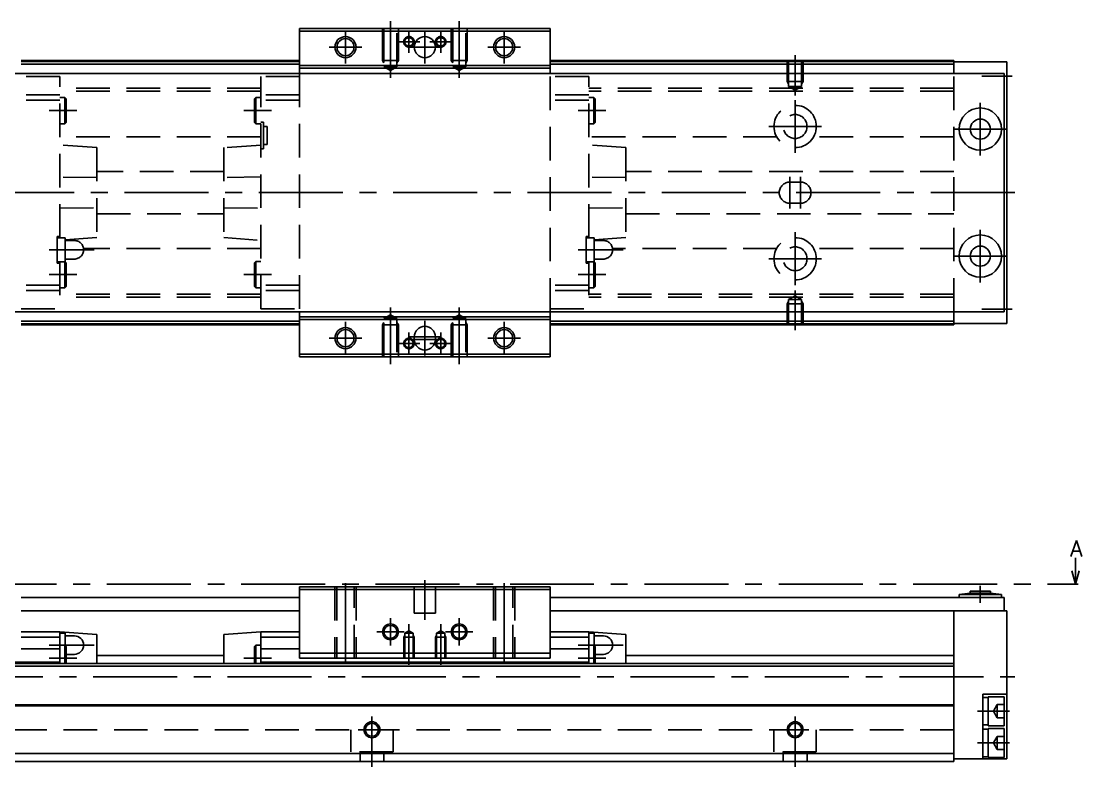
# Model space of a CAD drawing. Extents: x -2 to 568, y -8 to 266.
# Drawn here: x 367.3 to 567.7, y 9 to 149.9 of the extents above; entities that cross this region are included whole.
import ezdxf

# ---------------------------------------------------------------- set-up
doc = ezdxf.new("R2010")
doc.units = 0
doc.header["$LTSCALE"] = 0.5
doc.linetypes.add('CENTER', pattern=[50.8, 31.75, -6.35, 6.35, -6.35])
doc.linetypes.add('DASHED', pattern=[19.05, 12.7, -6.35])
for name, color, linetype in [('MSM_CENTER', 1, 'CENTER'), ('MSM_CONTINUOUS', 7, 'CONTINUOUS'), ('MSM_DASHED', 4, 'DASHED'), ('MSM_NARROW', 5, 'CONTINUOUS'), ('MSM_PART_NUMBER', 7, 'CONTINUOUS')]:
    doc.layers.add(name, color=color, linetype=linetype)
doc.styles.get("Standard").update_dxf_attribs({"font": 'txt.shx', "height": 3, "bigfont": 'bigfont.shx'})

msp = doc.modelspace()

# ---------------------------------------------------------------- linework, layer by layer
at = {"layer": 'MSM_CENTER'}
for p, q in [((437.05, 139.19), (437.05, 149.9)), ((450.05, 139.19), (450.05, 149.9)), ((428.55, 141.9), (428.55, 148.1)), ((440.55, 143.95), (440.55, 148.05)), ((443.55, 141.9), (443.55, 148.1)), ((446.55, 143.95), (446.55, 148.05)), ((458.55, 141.9), (458.55, 148.1)), ((425.45, 145), (431.65, 145)), ((438.5, 146), (442.6, 146)), ((440.45, 145), (446.65, 145)), ((444.5, 146), (448.6, 146)), ((455.45, 145), (461.65, 145)), ((513.55, 143.5), (513.55, 135.87)), ((548.85, 139.5), (554.55, 139.5)), ((513.55, 125), (513.55, 135)), ((548.55, 124.5), (548.55, 134.5)), ((372.55, 133), (377.75, 133)), ((409.35, 133), (414.55, 133)), ((472.55, 133), (477.75, 133)), ((508.55, 130), (518.55, 130)), ((543.55, 129.5), (553.55, 129.5)), ((512.55, 114.5), (512.55, 120.5)), ((514.55, 114.5), (514.55, 120.5)), ((555.05, 117.5), (200.05, 117.5)), ((548.55, 100.5), (548.55, 110.5)), ((513.55, 100), (513.55, 110)), ((372.55, 106.7), (381.05, 106.7)), ((472.55, 106.7), (481.05, 106.7)), ((508.55, 105), (518.55, 105)), ((543.55, 105.5), (553.55, 105.5)), ((372.55, 102), (377.75, 102)), ((409.35, 102), (414.55, 102)), ((472.55, 102), (477.75, 102)), ((513.55, 99.01), (513.55, 91.5)), ((437.05, 95.81), (437.05, 85.1)), ((450.05, 95.81), (450.05, 85.1)), ((548.85, 95.5), (554.55, 95.5)), ((428.55, 93.1), (428.55, 86.9)), ((443.55, 86.75), (443.55, 93.25)), ((458.55, 93.1), (458.55, 86.9)), ((440.55, 91.05), (440.55, 86.95)), ((440.55, 90.25), (446.55, 90.25)), ((446.55, 91.05), (446.55, 86.95)), ((425.45, 90), (431.65, 90)), ((438.5, 89), (442.6, 89)), ((440.55, 89.75), (446.55, 89.75)), ((444.5, 89), (448.6, 89)), ((455.45, 90), (461.65, 90)), ((443.55, 44.25), (443.55, 36.75)), ((231.05, 43.5), (566.55, 43.5)), ((428.55, 43.67), (428.55, 28.83)), ((458.55, 43.67), (458.55, 28.83)), ((548.55, 43.2), (548.55, 40)), ((437.05, 31.92), (437.05, 37.08)), ((450.05, 31.92), (450.05, 37.08)), ((434.48, 34.5), (439.63, 34.5)), ((440.55, 35.96), (440.55, 28.24)), ((446.55, 35.96), (446.55, 28.24)), ((447.48, 34.5), (452.63, 34.5)), ((372.55, 32), (381.05, 32)), ((472.55, 32), (481.05, 32)), ((372.55, 29.5), (377.75, 29.5)), ((409.35, 29.5), (414.55, 29.5)), ((472.55, 29.5), (477.75, 29.5)), ((203.05, 26), (555.05, 26)), ((433.55, 18.5), (433.55, 9)), ((513.55, 18.5), (513.55, 9)), ((548.05, 19.5), (554.05, 19.5)), ((430.98, 16), (436.13, 16)), ((510.98, 16), (516.13, 16)), ((548.05, 13.5), (554.05, 13.5))]:
    msp.add_line(p, q, dxfattribs=at)
at = {"layer": 'MSM_CONTINUOUS'}
for p, q in [((467.25, 148.5), (419.85, 148.5)), ((419.85, 148.5), (419.85, 140)), ((467.25, 148.5), (467.25, 140)), ((467.25, 148), (419.85, 148)), ((419.85, 142.5), (367.25, 142.5)), ((543.55, 142.5), (467.25, 142.5)), ((543.55, 142.5), (543.55, 140)), ((419.85, 142.3), (367.25, 142.3)), ((419.85, 141.8), (367.25, 141.8)), ((467.25, 141.5), (419.85, 141.5)), ((467.25, 141), (419.85, 141)), ((543.55, 142.3), (467.25, 142.3)), ((543.55, 141.8), (467.25, 141.8)), ((553.55, 142.2), (543.55, 142.2)), ((550.05, 142.2), (550.05, 142.25)), ((553.05, 142.25), (550.05, 142.25)), ((553.05, 142.2), (553.05, 142.25)), ((553.55, 142.2), (553.55, 92.8)), ((553.05, 140), (234.05, 140)), ((553.05, 95), (553.05, 140)), ((553.05, 95), (234.05, 95)), ((419.85, 95), (419.85, 86.5)), ((467.25, 95), (467.25, 86.5)), ((543.55, 95), (543.55, 92.5)), ((419.85, 93.2), (367.25, 93.2)), ((419.85, 92.7), (367.25, 92.7)), ((419.85, 92.5), (367.25, 92.5)), ((467.25, 94), (419.85, 94)), ((467.25, 93.5), (419.85, 93.5)), ((543.55, 93.2), (467.25, 93.2)), ((543.55, 92.7), (467.25, 92.7)), ((543.55, 92.5), (467.25, 92.5)), ((553.55, 92.8), (543.55, 92.8)), ((441.55, 90.25), (441.55, 89.75)), ((445.55, 89.75), (445.55, 90.25)), ((467.25, 87), (419.85, 87)), ((467.25, 86.5), (419.85, 86.5)), ((566.55, 43.5), (566.55, 48.5)), ((566.55, 43.5), (565.88, 46)), ((567.22, 46), (566.55, 43.5)), ((419.85, 43), (419.85, 29.5)), ((467.25, 43), (419.85, 43)), ((467.25, 42.5), (419.85, 42.5)), ((467.25, 43), (467.25, 29.5)), ((546.65, 42.2), (546.65, 41.8)), ((550.45, 42.2), (546.65, 42.2)), ((550.45, 41.8), (550.45, 42.2)), ((567.05, 43.5), (566.05, 43.5)), ((419.85, 41), (367.25, 41)), ((553.05, 41), (467.25, 41)), ((546.65, 41.8), (544.55, 41.55)), ((544.55, 41.55), (544.55, 41)), ((552.55, 41.55), (544.55, 41.55)), ((550.45, 41.8), (546.65, 41.8)), ((552.55, 41.55), (550.45, 41.8)), ((552.55, 41), (552.55, 41.55)), ((553.05, 38.5), (553.05, 41)), ((367.25, 38.5), (419.85, 38.5)), ((467.25, 38.5), (553.55, 38.5)), ((543.55, 38.5), (543.55, 10)), ((553.55, 38.5), (553.55, 10.5)), ((374.55, 34.5), (367.25, 34.5)), ((374.55, 34.5), (381.55, 34)), ((374.55, 28.5), (374.55, 34.5)), ((375.55, 34.25), (374.55, 34.25)), ((375.55, 34.25), (375.55, 31.95)), ((405.55, 34), (412.55, 34.5)), ((419.85, 34.5), (412.55, 34.5)), ((412.55, 28.5), (412.55, 34.5)), ((474.55, 34.5), (467.25, 34.5)), ((474.55, 34.5), (481.55, 34)), ((474.55, 28.5), (474.55, 34.5)), ((475.55, 34.25), (474.55, 34.25)), ((475.55, 34.25), (475.55, 31.95)), ((374.55, 33.5), (367.25, 33.5)), ((377.3, 33.75), (375.55, 33.75)), ((381.55, 34), (381.55, 28.5)), ((405.55, 34), (405.55, 28.5)), ((419.85, 33.5), (412.55, 33.5)), ((474.55, 33.5), (467.25, 33.5)), ((477.3, 33.75), (475.55, 33.75)), ((481.55, 34), (481.55, 28.5)), ((374.55, 31.3), (367.25, 31.3)), ((375.5, 32), (374.55, 32)), ((375.75, 31.75), (375.5, 32)), ((375.5, 32), (375.5, 28.5)), ((375.75, 31.75), (375.75, 28.5)), ((375.75, 30.25), (377.3, 30.25)), ((411.6, 32), (411.35, 31.75)), ((411.35, 31.75), (411.35, 28.5)), ((412.55, 32), (411.6, 32)), ((411.6, 32), (411.6, 28.5)), ((419.85, 31.3), (412.55, 31.3)), ((467.25, 30.5), (419.85, 30.5)), ((474.55, 31.3), (467.25, 31.3)), ((475.5, 32), (474.55, 32)), ((475.75, 31.75), (475.5, 32)), ((475.5, 32), (475.5, 28.5)), ((475.75, 31.75), (475.75, 28.5)), ((475.75, 30.25), (477.3, 30.25)), ((543.55, 28.5), (243.55, 28.5)), ((374.55, 28.8), (312.55, 28.8)), ((405.55, 30), (381.55, 30)), ((474.55, 28.8), (412.55, 28.8)), ((467.25, 29.5), (419.85, 29.5)), ((543.55, 30), (481.55, 30)), ((543.55, 28), (243.55, 28)), ((549.05, 10.5), (549.05, 22.75)), ((553.55, 22.75), (549.05, 22.75)), ((550.05, 22.1), (549.05, 22.1)), ((550.05, 16.75), (550.05, 22.25)), ((553.05, 22.25), (550.05, 22.25)), ((553.05, 16.75), (553.05, 22.25)), ((543.55, 20.7), (243.55, 20.7)), ((543.55, 20.5), (243.55, 20.5)), ((549.05, 16.9), (550.05, 16.9)), ((550.05, 16.1), (549.05, 16.1)), ((550.05, 16.75), (553.05, 16.75)), ((550.05, 10.75), (550.05, 16.25)), ((553.05, 16.25), (550.05, 16.25)), ((553.05, 10.75), (553.05, 16.25)), ((543.55, 11.5), (243.55, 11.5)), ((543.55, 10.5), (553.55, 10.5)), ((549.05, 10.9), (550.05, 10.9)), ((550.05, 10.75), (553.05, 10.75)), ((543.55, 10), (243.55, 10))]:
    msp.add_line(p, q, dxfattribs=at)
for centre, radius in [((428.55, 145), 1.62), ((443.55, 145), 2), ((458.55, 145), 1.62), ((548.55, 129.5), 4), ((548.55, 129.5), 1.9), ((548.55, 105.5), 4), ((548.55, 105.5), 1.9), ((428.55, 90), 1.62), ((458.55, 90), 1.62), ((437.05, 34.5), 1.23), ((450.05, 34.5), 1.23), ((433.55, 16), 1.23), ((513.55, 16), 1.23)]:
    msp.add_circle(centre, radius, dxfattribs=at)
for centre, radius, start, end in [((443.55, 90.25), 2, 0, 180), ((443.55, 89.75), 2, 180, 0), ((377.3, 32), 1.75, 270, 90), ((477.3, 32), 1.75, 270, 90)]:
    msp.add_arc(centre, radius, start, end, dxfattribs=at)
at = {"layer": 'MSM_DASHED'}
for p, q in [((435.55, 148.5), (435.55, 142.5)), ((435.82, 148.5), (435.82, 141.3)), ((438.28, 141.3), (438.28, 148.5)), ((438.55, 148.5), (438.55, 142.5)), ((448.55, 148.5), (448.55, 142.5)), ((448.82, 148.5), (448.82, 141.3)), ((451.28, 141.3), (451.28, 148.5)), ((451.55, 148.5), (451.55, 142.5)), ((435.55, 142.5), (438.55, 142.5)), ((435.55, 142.5), (435.82, 142.03)), ((438.55, 142.5), (438.28, 142.03)), ((448.55, 142.5), (451.55, 142.5)), ((448.55, 142.5), (448.82, 142.03)), ((451.55, 142.5), (451.28, 142.03)), ((512.05, 142.5), (512.05, 138.5)), ((512.32, 142.5), (512.32, 137.58)), ((514.78, 137.58), (514.78, 142.5)), ((515.05, 142.5), (515.05, 138.5)), ((435.82, 141.3), (437.05, 140.59)), ((435.82, 141.3), (438.28, 141.3)), ((437.05, 140.59), (438.28, 141.3)), ((448.82, 141.3), (450.05, 140.59)), ((448.82, 141.3), (451.28, 141.3)), ((450.05, 140.59), (451.28, 141.3)), ((512.25, 142.3), (512.25, 142.3)), ((512.25, 142.3), (512.25, 142.3)), ((514.85, 142.3), (514.87, 142.32)), ((374.55, 139.45), (367.25, 139.45)), ((374.55, 108.95), (374.55, 139.45)), ((419.85, 139.45), (412.55, 139.45)), ((412.55, 95.55), (412.55, 139.45)), ((419.85, 140), (419.85, 95)), ((467.25, 95), (467.25, 140)), ((474.55, 139.45), (467.25, 139.45)), ((474.55, 108.95), (474.55, 139.45)), ((515.05, 138.5), (512.05, 138.5)), ((512.32, 138.03), (512.05, 138.5)), ((514.78, 138.03), (515.05, 138.5)), ((543.55, 95), (543.55, 140)), ((412.55, 137.26), (374.55, 137.26)), ((412.55, 136.7), (374.55, 136.7)), ((543.55, 137.26), (474.55, 137.26)), ((543.55, 136.7), (474.55, 136.7)), ((514.78, 137.58), (512.32, 137.58)), ((512.32, 137.58), (513.55, 136.87)), ((513.55, 136.87), (514.78, 137.58)), ((374.55, 136), (367.25, 136)), ((374.55, 135), (367.25, 135)), ((375.5, 135.5), (374.55, 135.5)), ((375.5, 135.5), (375.5, 130.5)), ((375.75, 135.25), (375.5, 135.5)), ((375.75, 135.25), (375.75, 130.75)), ((411.6, 135.5), (411.35, 135.25)), ((411.35, 135.25), (411.35, 130.75)), ((412.55, 135.5), (411.6, 135.5)), ((411.6, 135.5), (411.6, 130.5)), ((419.85, 136), (412.55, 136)), ((419.85, 135), (412.55, 135)), ((474.55, 136), (467.25, 136)), ((474.55, 135), (467.25, 135)), ((475.5, 135.5), (474.55, 135.5)), ((475.5, 135.5), (475.5, 130.5)), ((475.75, 135.25), (475.5, 135.5)), ((475.75, 135.25), (475.75, 130.75)), ((374.55, 130.5), (375.5, 130.5)), ((375.5, 130.5), (375.75, 130.75)), ((411.35, 130.75), (411.6, 130.5)), ((411.6, 130.5), (412.55, 130.5)), ((413.05, 130.8), (412.55, 130.8)), ((413.05, 125.8), (413.05, 130.8)), ((474.55, 130.5), (475.5, 130.5)), ((475.5, 130.5), (475.75, 130.75)), ((413.75, 130), (413.05, 130)), ((413.75, 126.6), (413.75, 130)), ((412.55, 128.04), (374.55, 128.04)), ((381.55, 126), (374.55, 126.5)), ((412.55, 126.5), (405.55, 126)), ((413.75, 126.6), (413.05, 126.6)), ((510.07, 128.04), (474.55, 128.04)), ((481.55, 126), (474.55, 126.5)), ((543.55, 128.04), (517.04, 128.04)), ((381.55, 126), (381.55, 109)), ((405.55, 126), (405.55, 109)), ((413.05, 125.8), (412.55, 125.8)), ((481.55, 126), (481.55, 109)), ((381.55, 120.37), (374.55, 120.46)), ((405.55, 121.5), (381.55, 121.5)), ((412.55, 120.46), (405.55, 120.37)), ((481.55, 120.37), (474.55, 120.46)), ((543.55, 121.5), (481.55, 121.5)), ((514.55, 119.5), (512.55, 119.5)), ((374.55, 114.54), (381.55, 114.63)), ((405.55, 114.63), (412.55, 114.54)), ((474.55, 114.54), (481.55, 114.63)), ((512.55, 115.5), (514.55, 115.5)), ((381.55, 113.5), (405.55, 113.5)), ((481.55, 113.5), (543.55, 113.5)), ((374.05, 109.2), (374.55, 109.2)), ((374.05, 104.2), (374.05, 109.2)), ((375.55, 108.95), (374.05, 108.95)), ((375.55, 108.57), (381.55, 109)), ((375.55, 108.95), (375.55, 104.45)), ((377.3, 108.45), (375.55, 108.45)), ((405.55, 109), (412.55, 108.5)), ((474.05, 109.2), (474.55, 109.2)), ((474.05, 104.2), (474.05, 109.2)), ((475.55, 108.95), (474.05, 108.95)), ((475.55, 108.57), (481.55, 109)), ((475.55, 108.95), (475.55, 104.45)), ((477.3, 108.45), (475.55, 108.45)), ((412.55, 106.96), (379.03, 106.96)), ((510.07, 106.96), (479.03, 106.96)), ((543.55, 106.96), (517.04, 106.96)), ((374.05, 104.45), (375.55, 104.45)), ((374.55, 104.45), (374.55, 95.55)), ((375.5, 104.45), (375.5, 99.5)), ((375.55, 104.95), (377.3, 104.95)), ((375.75, 104.25), (375.55, 104.45)), ((375.75, 104.25), (375.75, 99.75)), ((411.6, 104.5), (411.35, 104.25)), ((411.35, 104.25), (411.35, 99.75)), ((411.6, 104.5), (411.6, 99.5)), ((412.55, 104.5), (411.6, 104.5)), ((474.05, 104.45), (475.55, 104.45)), ((474.55, 104.45), (474.55, 95.55)), ((475.5, 104.45), (475.5, 99.5)), ((475.55, 104.95), (477.3, 104.95)), ((475.75, 104.25), (475.55, 104.45)), ((475.75, 104.25), (475.75, 99.75)), ((374.05, 104.2), (374.55, 104.2)), ((474.05, 104.2), (474.55, 104.2)), ((374.55, 100), (367.25, 100)), ((374.55, 99), (367.25, 99)), ((374.55, 99.5), (375.5, 99.5)), ((412.55, 98.3), (374.55, 98.3)), ((375.5, 99.5), (375.75, 99.75)), ((411.35, 99.75), (411.6, 99.5)), ((411.6, 99.5), (412.55, 99.5)), ((419.85, 100), (412.55, 100)), ((419.85, 99), (412.55, 99)), ((474.55, 100), (467.25, 100)), ((474.55, 99), (467.25, 99)), ((474.55, 99.5), (475.5, 99.5)), ((543.55, 98.3), (474.55, 98.3)), ((475.5, 99.5), (475.75, 99.75)), ((412.55, 97.74), (374.55, 97.74)), ((543.55, 97.74), (474.55, 97.74)), ((512.32, 96.97), (512.05, 96.5)), ((515.05, 96.5), (512.05, 96.5)), ((512.05, 92.5), (512.05, 96.5)), ((513.55, 98.01), (512.32, 97.3)), ((512.32, 97.3), (512.32, 92.5)), ((514.78, 97.3), (512.32, 97.3)), ((514.78, 97.3), (513.55, 98.01)), ((514.78, 92.5), (514.78, 97.3)), ((514.78, 96.97), (515.05, 96.5)), ((515.05, 92.5), (515.05, 96.5)), ((367.25, 95.55), (374.55, 95.55)), ((412.55, 95.55), (419.85, 95.55)), ((435.82, 93.7), (437.05, 94.41)), ((437.05, 94.41), (438.28, 93.7)), ((448.82, 93.7), (450.05, 94.41)), ((450.05, 94.41), (451.28, 93.7)), ((467.25, 95.55), (474.55, 95.55)), ((435.55, 92.5), (435.82, 92.97)), ((435.55, 86.5), (435.55, 92.5)), ((435.55, 92.5), (438.55, 92.5)), ((435.82, 93.7), (438.28, 93.7)), ((435.82, 86.5), (435.82, 93.7)), ((438.28, 93.7), (438.28, 86.5)), ((438.55, 92.5), (438.28, 92.97)), ((438.55, 86.5), (438.55, 92.5)), ((448.55, 92.5), (448.82, 92.97)), ((448.55, 86.5), (448.55, 92.5)), ((448.55, 92.5), (451.55, 92.5)), ((448.82, 93.7), (451.28, 93.7)), ((448.82, 86.5), (448.82, 93.7)), ((451.28, 93.7), (451.28, 86.5)), ((451.55, 92.5), (451.28, 92.97)), ((451.55, 86.5), (451.55, 92.5)), ((426.55, 43), (426.55, 29.5)), ((426.93, 43), (426.93, 29.5)), ((430.18, 29.5), (430.18, 43)), ((430.55, 43), (430.55, 29.5)), ((441.55, 38), (441.55, 43)), ((445.55, 38), (445.55, 43)), ((456.55, 43), (456.55, 29.5)), ((456.93, 43), (456.93, 29.5)), ((460.18, 29.5), (460.18, 43)), ((460.55, 43), (460.55, 29.5)), ((441.55, 38), (445.55, 38)), ((440.55, 34.7), (439.77, 34.25)), ((439.77, 34.25), (439.77, 29.5)), ((441.34, 34.25), (439.77, 34.25)), ((441.34, 34.25), (440.55, 34.7)), ((441.34, 29.5), (441.34, 34.25)), ((446.55, 34.7), (445.77, 34.25)), ((445.77, 34.25), (445.77, 29.5)), ((447.34, 34.25), (445.77, 34.25)), ((447.34, 34.25), (446.55, 34.7)), ((447.34, 29.5), (447.34, 34.25)), ((439.55, 33.5), (439.77, 33.87)), ((439.55, 29.5), (439.55, 33.5)), ((441.55, 33.5), (439.55, 33.5)), ((441.55, 33.5), (441.34, 33.87)), ((441.55, 29.5), (441.55, 33.5)), ((445.55, 33.5), (445.77, 33.87)), ((445.55, 29.5), (445.55, 33.5)), ((447.55, 33.5), (445.55, 33.5)), ((447.55, 33.5), (447.34, 33.87)), ((447.55, 29.5), (447.55, 33.5)), ((551.75, 20.75), (551.03, 19.5)), ((551.75, 20.75), (553.05, 20.75)), ((551.75, 20.75), (551.75, 18.25)), ((551.75, 18.25), (551.03, 19.5)), ((551.75, 19.5), (553.05, 19.5)), ((551.75, 18.25), (553.05, 18.25)), ((543.55, 16), (243.55, 16)), ((429.55, 16), (429.55, 11.8)), ((437.55, 11.8), (437.55, 16)), ((509.55, 16), (509.55, 11.8)), ((517.55, 11.8), (517.55, 16)), ((551.75, 14.75), (551.03, 13.5)), ((551.75, 14.75), (553.05, 14.75)), ((551.75, 14.75), (551.75, 12.25)), ((551.75, 12.25), (551.03, 13.5)), ((551.75, 13.5), (553.05, 13.5)), ((551.75, 12.25), (553.05, 12.25)), ((437.55, 11.8), (429.55, 11.8)), ((431.3, 11.8), (431.3, 10)), ((435.8, 10), (435.8, 11.8)), ((517.55, 11.8), (509.55, 11.8)), ((511.3, 11.8), (511.3, 10)), ((515.8, 10), (515.8, 11.8))]:
    msp.add_line(p, q, dxfattribs=at)
for centre, radius in [((440.55, 146), 1), ((440.55, 146), 0.784), ((446.55, 146), 1), ((446.55, 146), 0.784), ((513.55, 130), 4), ((513.55, 130), 2.25), ((513.55, 105), 4), ((513.55, 105), 2.25), ((440.55, 89), 1), ((440.55, 89), 0.784), ((446.55, 89), 1), ((446.55, 89), 0.784)]:
    msp.add_circle(centre, radius, dxfattribs=at)
for centre, radius, start, end in [((512.55, 117.5), 2, 90, 270), ((514.55, 117.5), 2, 270, 90), ((377.3, 106.7), 1.75, 270, 90), ((477.3, 106.7), 1.75, 270, 90)]:
    msp.add_arc(centre, radius, start, end, dxfattribs=at)
at = {"layer": 'MSM_NARROW'}
for centre, radius in [((428.55, 145), 2), ((458.55, 145), 2), ((428.55, 90), 2), ((458.55, 90), 2), ((437.05, 34.5), 1.5), ((450.05, 34.5), 1.5), ((433.55, 16), 1.5), ((513.55, 16), 1.5)]:
    msp.add_circle(centre, radius, dxfattribs=at)

# ---------------------------------------------------------------- texts
at = {"layer": 'MSM_PART_NUMBER'}
msp.add_text('A', height=3, dxfattribs=at).set_placement((565.55, 48.75))

doc.saveas('drawing.dxf')
